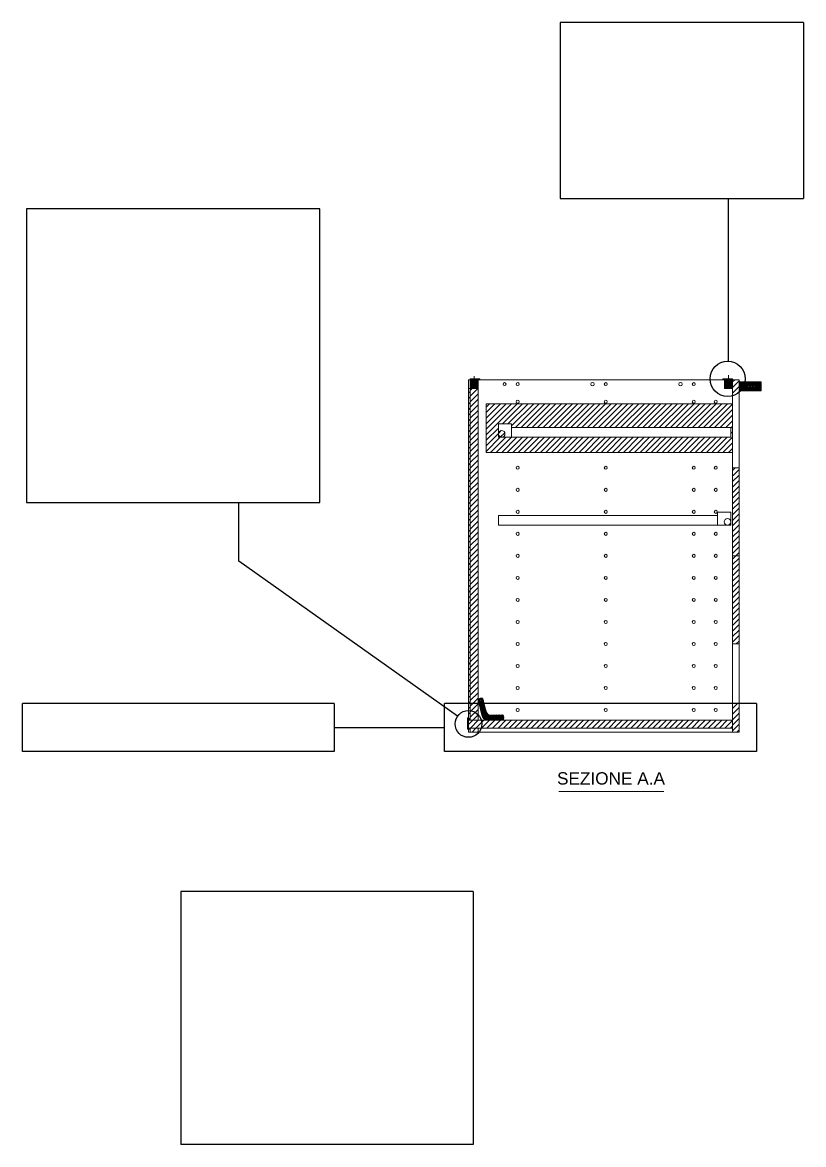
# Model space of a CAD drawing. Header units: millimetres. Extents: x 1515 to 3782, y 1467 to 2417.
# Drawn here: x 2017.6 to 2195.2, y 2060.7 to 2315.6 of the extents above; entities that cross this region are included whole.
import ezdxf

# ---------------------------------------------------------------- set-up
doc = ezdxf.new("R2010")
doc.units = ezdxf.units.MM
for name, color, linetype, lineweight in [('A-FURN', 8, 'Continuous', 18), ('frontale cassetto', 9, 'Continuous', 18), ('G-ANNO-DIM', 3, 'Continuous', 18), ('maniglie', 5, 'Continuous', 18), ('meccanismi', 4, 'Continuous', 18), ('viti', 2, 'Continuous', 18)]:
    doc.layers.add(name, color=color, linetype=linetype, lineweight=lineweight)
doc.layers.add('ingrandimenti', color=6, linetype='Continuous')
doc.styles.add('underline', font='arial.ttf')
pattern_1 = [(225, (4023.3813, -670.497), (0.62861793, -0.62861793), [])]
pattern_2 = [(225, (4023.3813, -670.49704), (0.170624866, -0.170624866), [])]
pattern_3 = [(45, (753.5028, 0), (-0.62861793, 0.62861793), [])]

msp = doc.modelspace()

# ---------------------------------------------------------------- hatches: boundary and pattern name
at = {"layer": 'A-FURN'}
h = msp.add_hatch(dxfattribs=at)
h.set_pattern_fill('ANSI31', color=256, scale=0.28, angle=180)
h.set_pattern_definition([(225, (-569.00675, -718.13885), (0.62861793, -0.62861793), [])])
h.paths.add_polyline_path([(2119.01, 2157.09), (2119.41, 2157.09), (2119.41, 2232.42), (2119.01, 2232.42)])
h = msp.add_hatch(dxfattribs=at)
h.set_pattern_fill('ANSI31', color=256, scale=0.28, angle=180)
h.set_pattern_definition(pattern_1)
h.paths.add_polyline_path([(2119.41, 2232.42), (2119.41, 2157.09), (2121.21, 2157.09), (2121.21, 2232.42)])
h = msp.add_hatch(dxfattribs=at)
h.set_pattern_fill('ANSI31', color=256, scale=0.28, angle=180)
h.set_pattern_definition(pattern_1)
h.paths.add_polyline_path([(2119.01, 2157.09), (2119.01, 2155.29), (2179.01, 2155.29), (2179.01, 2157.09)])
h = msp.add_hatch(dxfattribs=at)
h.set_pattern_fill('ANSI31', color=256, scale=0.28, angle=180)
h.set_pattern_definition(pattern_1)
h.paths.add_polyline_path([(2119.41, 2155.29), (2119.41, 2154.42), (2121.21, 2154.42), (2121.21, 2155.29)])
at = {"layer": 'frontale cassetto'}
h = msp.add_hatch(dxfattribs=at)
h.set_pattern_fill('ANSI31', color=256, scale=0.28)
h.set_pattern_definition(pattern_3)
h.paths.add_polyline_path([(2180.51, 2231.58, -0.107662), (2179.01, 2230.77), (2179.01, 2214.42), (2180.51, 2214.42)])
h.paths.add_polyline_path([(2180.51, 2234.42), (2179.01, 2234.42), (2179.01, 2214.42), (2180.51, 2214.42)])
h.paths.add_polyline_path([(2180.51, 2214.42), (2179.01, 2214.42), (2179.01, 2194.42), (2180.51, 2194.42)])
h.paths.add_polyline_path([(2180.51, 2194.42), (2179.01, 2194.42), (2179.01, 2174.42), (2180.51, 2174.42)])
h.paths.add_polyline_path([(2180.51, 2174.42), (2179.01, 2174.42), (2179.01, 2160.87), (2180.51, 2160.87)], flags=17)
h.paths.add_polyline_path([(2180.51, 2174.42), (2179.01, 2174.42), (2179.01, 2154.42), (2180.51, 2154.42)])
h = msp.add_hatch(dxfattribs=at)
h.set_pattern_fill('ANSI31', color=256, scale=0.28)
h.set_pattern_definition(pattern_3)
h.paths.add_polyline_path([(2123.01, 2228.97), (2123.01, 2217.92), (2179.01, 2217.92), (2179.01, 2228.97)])
h.paths.add_polyline_path([(2178.61, 2223.57), (2178.61, 2221.37), (2125.81, 2221.37), (2125.81, 2224.37), (2128.81, 2224.37), (2128.81, 2223.57)], flags=16)
h.paths.add_polyline_path([(2125.81, 2222.12, -1), (2127.31, 2222.12, -1)], flags=16)
at = {"layer": 'maniglie'}
h = msp.add_hatch(dxfattribs=at)
h.set_pattern_fill('ANSI31', color=256, scale=0.076)
h.set_pattern_definition([(45, (753.5028, 0), (-0.170624866, 0.170624866), [])])
h.paths.add_polyline_path([(2181.85, 2233.92), (2180.51, 2233.92), (2180.51, 2231.92), (2180.87, 2231.92, 0.142212)])
edge = h.paths.add_edge_path()
edge.add_line((2185.51, 2231.92), (2185.51, 2233.92))
edge.add_line((2185.51, 2233.92), (2181.85, 2233.92))
edge.add_arc((2177.91, 2234.62), 4, 317.5458, 349.9213, ccw=False)
edge.add_line((2180.87, 2231.92), (2185.51, 2231.92))
at = {"layer": 'meccanismi'}
h = msp.add_hatch(dxfattribs=at)
h.set_pattern_fill('ANSI31', color=256, scale=0.076, angle=180)
h.set_pattern_definition(pattern_2)
h.paths.add_polyline_path([(2119.41, 2234.42), (2119.41, 2232.42), (2121.21, 2232.42), (2121.21, 2234.42)])
h.paths.add_polyline_path([(2119.41, 2234.62), (2119.41, 2234.42), (2121.21, 2234.42), (2121.61, 2234.42), (2121.61, 2234.62)])
h = msp.add_hatch(dxfattribs=at)
h.set_pattern_fill('ANSI31', color=256, scale=0.076, angle=180)
h.set_pattern_definition(pattern_2)
h.paths.add_polyline_path([(2177.21, 2234.42), (2177.21, 2232.42), (2179.01, 2232.42), (2179.01, 2234.42)])
h.paths.add_polyline_path([(2176.81, 2234.62), (2176.81, 2234.42), (2179.01, 2234.42), (2179.01, 2234.62)])
h = msp.add_hatch(dxfattribs=at)
h.set_pattern_fill('ANSI31', color=256, scale=0.076, angle=180)
h.set_pattern_definition([(225, (-569.00675, -718.13885), (0.170624866, -0.170624866), [])])
edge = h.paths.add_edge_path()
edge.add_spline(control_points=[(2126.77, 2157.17), (2127.15, 2157.18), (2127.13, 2158.31), (2126.75, 2158.3)], knot_values=[0, 0, 0, 0, 1.2, 1.2, 1.2, 1.2], degree=3, periodic=0)
edge.add_line((2126.75, 2158.3), (2123.88, 2158.26))
edge.add_spline(control_points=[(2123.88, 2158.26), (2123.33, 2158.25), (2123.02, 2159.05), (2122.89, 2159.59)], knot_values=[0, 0, 0, 0, 1.77071, 1.77071, 1.77071, 1.77071], degree=3, periodic=0)
edge.add_line((2122.89, 2159.59), (2122.58, 2160.87))
edge.add_line((2122.58, 2160.87), (2121.42, 2160.87))
edge.add_line((2121.42, 2160.87), (2122.06, 2158.23))
edge.add_spline(control_points=[(2122.06, 2158.23), (2122.06, 2157.7), (2122.67, 2157.11), (2123.2, 2157.12)], knot_values=[0, 0, 0, 0, 1.697056, 1.697056, 1.697056, 1.697056], degree=3, periodic=0)
edge.add_line((2123.2, 2157.12), (2126.77, 2157.17))
edge = h.paths.add_edge_path()
edge.add_spline(control_points=[(2122.31, 2161.97), (2122.23, 2162.3), (2121.29, 2162.1), (2121.21, 2161.78)], knot_values=[0, 0, 0, 0, 1.105833, 1.105833, 1.105833, 1.105833], degree=3, periodic=0)
edge.add_line((2121.21, 2161.78), (2121.21, 2161.7))
edge.add_line((2121.21, 2161.7), (2121.42, 2160.87))
edge.add_line((2121.42, 2160.87), (2122.58, 2160.87))
edge.add_line((2122.58, 2160.87), (2122.31, 2161.97))

# ---------------------------------------------------------------- linework, layer by layer
at = {"layer": 'A-FURN'}
for p, q in [((2119.01, 2234.42), (2119.41, 2234.42)), ((2119.41, 2234.42), (2119.41, 2157.09)), ((2121.21, 2157.09), (2121.21, 2234.42)), ((2121.21, 2175.22), (2121.21, 2164.22)), ((2119.01, 2157.09), (2179.01, 2157.09)), ((2119.01, 2154.42), (2119.01, 2155.29)), ((2119.41, 2155.29), (2119.41, 2154.42)), ((2121.21, 2154.42), (2121.21, 2155.29))]:
    msp.add_line(p, q, dxfattribs=at)
for points in [[(2179.01, 2234.42), (2119.01, 2234.42), (2119.01, 2157.09)], [(2119.01, 2154.42), (2179.01, 2154.42), (2179.01, 2234.42)], [(2119.41, 2232.42), (2119.01, 2232.42), (2119.01, 2157.09), (2119.41, 2157.09), (2119.41, 2232.42)], [(2119.01, 2157.63), (2119.01, 2155.29), (2179.01, 2155.29), (2179.01, 2157.09)], [(2119.41, 2154.42), (2121.21, 2154.42)]]:
    msp.add_lwpolyline(points, dxfattribs=at)
for centre, radius in [((2127.21, 2233.42), 0.35), ((2130.21, 2233.42), 0.35), ((2147.21, 2233.42), 0.4), ((2150.21, 2233.42), 0.35), ((2167.21, 2233.42), 0.4), ((2170.21, 2233.42), 0.35), ((2130.21, 2229.42), 0.35), ((2150.21, 2229.42), 0.35), ((2170.21, 2229.42), 0.35), ((2175.21, 2229.42), 0.35), ((2130.21, 2214.42), 0.35), ((2150.21, 2214.42), 0.35), ((2170.21, 2214.42), 0.35), ((2175.21, 2214.42), 0.35), ((2130.21, 2209.42), 0.35), ((2150.21, 2209.42), 0.35), ((2170.21, 2209.42), 0.35), ((2175.21, 2209.42), 0.35), ((2130.21, 2204.42), 0.35), ((2150.21, 2204.42), 0.35), ((2170.21, 2204.42), 0.35), ((2175.21, 2204.42), 0.35), ((2130.21, 2199.42), 0.35), ((2150.21, 2199.42), 0.35), ((2170.21, 2199.42), 0.35), ((2175.21, 2199.42), 0.35), ((2130.21, 2194.42), 0.35), ((2150.21, 2194.42), 0.35), ((2170.21, 2194.42), 0.35), ((2175.21, 2194.42), 0.35), ((2130.21, 2189.42), 0.35), ((2150.21, 2189.42), 0.35), ((2170.21, 2189.42), 0.35), ((2175.21, 2189.42), 0.35), ((2130.21, 2184.42), 0.35), ((2150.21, 2184.42), 0.35), ((2170.21, 2184.42), 0.35), ((2175.21, 2184.42), 0.35), ((2130.21, 2179.42), 0.35), ((2150.21, 2179.42), 0.35), ((2170.21, 2179.42), 0.35), ((2175.21, 2179.42), 0.35), ((2130.21, 2174.42), 0.35), ((2150.21, 2174.42), 0.35), ((2170.21, 2174.42), 0.35), ((2175.21, 2174.42), 0.35), ((2130.21, 2169.42), 0.35), ((2150.21, 2169.42), 0.35), ((2170.21, 2169.42), 0.35), ((2175.21, 2169.42), 0.35), ((2130.21, 2164.42), 0.35), ((2150.21, 2164.42), 0.35), ((2170.21, 2164.42), 0.35), ((2175.21, 2164.42), 0.35), ((2130.21, 2159.42), 0.35), ((2150.21, 2159.42), 0.35), ((2170.21, 2159.42), 0.35), ((2175.21, 2159.42), 0.35)]:
    msp.add_circle(centre, radius, dxfattribs=at)
at = {"layer": 'frontale cassetto'}
for p, q in [((2179.01, 2228.97), (2123.01, 2228.97)), ((2123.01, 2228.97), (2123.01, 2217.92)), ((2123.01, 2217.92), (2179.01, 2217.92))]:
    msp.add_line(p, q, dxfattribs=at)
for points in [[(2180.51, 2214.42), (2179.01, 2214.42), (2179.01, 2234.42), (2180.51, 2234.42)], [(2180.51, 2234.42), (2180.51, 2214.42)], [(2180.51, 2194.42), (2179.01, 2194.42), (2179.01, 2214.42), (2180.51, 2214.42)], [(2180.51, 2214.42), (2180.51, 2194.42)], [(2180.51, 2174.42), (2179.01, 2174.42), (2179.01, 2194.42), (2180.51, 2194.42)], [(2180.51, 2194.42), (2180.51, 2174.42)], [(2180.51, 2154.42), (2179.01, 2154.42), (2179.01, 2174.42), (2180.51, 2174.42)], [(2180.51, 2174.42), (2180.51, 2154.42)]]:
    msp.add_lwpolyline(points, dxfattribs=at)
at = {"layer": 'G-ANNO-DIM'}
msp.add_line((2139.53, 2140.92), (2163.42, 2140.92), dxfattribs=at)
at = {"layer": 'ingrandimenti'}
msp.add_line((2120.07, 2118.19), (2120.07, 2060.73), dxfattribs=at)
for points in [[(2139.86, 2315.55), (2139.86, 2275.55), (2195.16, 2275.55)], [(2195.16, 2315.55), (2139.86, 2315.55)], [(2195.16, 2315.55), (2195.16, 2275.55)], [(2178.11, 2238.61), (2178.11, 2275.55)], [(2066.85, 2193.2), (2066.85, 2206.53)], [(2116.53, 2158.01), (2066.85, 2193.2)], [(2088.51, 2160.87), (2088.51, 2150.01), (2017.65, 2150.01), (2017.65, 2160.87)], [(2088.51, 2160.87), (2017.65, 2160.87)], [(2184.44, 2160.87), (2184.44, 2150.01), (2113.58, 2150.01), (2113.58, 2160.87)], [(2184.44, 2160.87), (2113.58, 2160.87)], [(2088.51, 2155.44), (2113.58, 2155.44)], [(2053.62, 2118.19), (2053.62, 2060.73)], [(2120.07, 2118.19), (2053.62, 2118.19)], [(2120.07, 2060.73), (2053.62, 2060.73)]]:
    msp.add_lwpolyline(points, dxfattribs=at)
msp.add_lwpolyline([(2018.61, 2273.2), (2018.61, 2206.53), (2085.27, 2206.53), (2085.27, 2273.2)], close=True, dxfattribs=at)
for centre, radius in [((2177.91, 2234.62), 4), ((2119.01, 2156.25), 3.04)]:
    msp.add_circle(centre, radius, dxfattribs=at)
at = {"layer": 'maniglie'}
for points in [[(2180.51, 2231.92), (2180.51, 2233.92), (2185.51, 2233.92)], [(2185.51, 2233.92), (2185.51, 2231.92)], [(2185.51, 2231.92), (2180.51, 2231.92)]]:
    msp.add_lwpolyline(points, dxfattribs=at)
at = {"layer": 'meccanismi'}
for p, q in [((2125.81, 2224.37), (2128.81, 2224.37)), ((2125.81, 2221.37), (2125.81, 2224.37)), ((2128.81, 2224.37), (2128.81, 2221.37)), ((2178.61, 2223.57), (2128.81, 2223.57)), ((2178.61, 2221.37), (2178.61, 2223.57)), ((2125.81, 2221.37), (2178.61, 2221.37)), ((2178.61, 2204.37), (2175.61, 2204.37)), ((2175.61, 2204.37), (2175.61, 2201.37)), ((2178.61, 2201.37), (2178.61, 2204.37)), ((2125.81, 2201.37), (2125.81, 2203.57)), ((2125.81, 2203.57), (2175.61, 2203.57)), ((2175.61, 2201.37), (2125.81, 2201.37)), ((2175.61, 2201.37), (2178.61, 2201.37)), ((2121.21, 2161.7), (2122.06, 2158.23)), ((2122.89, 2159.59), (2122.31, 2161.97)), ((2123.2, 2157.12), (2126.77, 2157.17)), ((2123.88, 2158.26), (2126.75, 2158.3)), ((2118.81, 2155.09), (2119.41, 2155.09)), ((2119.41, 2155.29), (2119.41, 2155.09))]:
    msp.add_line(p, q, dxfattribs=at)
for points in [[(2121.61, 2234.42), (2121.61, 2234.62), (2119.41, 2234.62), (2119.41, 2234.42)], [(2119.41, 2234.42), (2121.61, 2234.42)], [(2119.41, 2234.42), (2119.41, 2232.42)], [(2119.41, 2232.42), (2121.21, 2232.42)], [(2121.21, 2234.42), (2121.21, 2232.42)], [(2179.01, 2234.42), (2179.01, 2234.62), (2176.81, 2234.62), (2176.81, 2234.42)], [(2176.81, 2234.42), (2179.01, 2234.42)], [(2177.21, 2234.42), (2177.21, 2232.42)], [(2177.21, 2232.42), (2179.01, 2232.42)], [(2179.01, 2234.42), (2179.01, 2232.42)], [(2118.81, 2157.63), (2118.81, 2155.09)], [(2119.01, 2155.29), (2119.01, 2157.63), (2118.81, 2157.63)], [(2119.41, 2155.29), (2119.01, 2155.29)]]:
    msp.add_lwpolyline(points, dxfattribs=at)
for centre in [(2126.56, 2222.12), (2177.86, 2202.12)]:
    msp.add_circle(centre, 0.75, dxfattribs=at)
for points in [[(2122.31, 2161.97), (2122.22, 2162.33), (2121.13, 2162.07), (2121.21, 2161.7)], [(2123.88, 2158.26), (2123.33, 2158.25), (2123.02, 2159.05), (2122.89, 2159.59)], [(2123.2, 2157.12), (2122.67, 2157.11), (2122.06, 2157.7), (2122.06, 2158.23)], [(2126.77, 2157.17), (2127.15, 2157.18), (2127.13, 2158.31), (2126.75, 2158.3)]]:
    msp.add_open_spline(points, degree=3, dxfattribs=at)
at = {"layer": 'viti'}
for p, q in [((2120.31, 2233.62), (2120.31, 2235.22)), ((2178.11, 2233.82), (2178.11, 2235.42))]:
    msp.add_line(p, q, dxfattribs=at)

# ---------------------------------------------------------------- texts
at = {"layer": 'G-ANNO-DIM', "style": 'underline'}
msp.add_text('SEZIONE A.A', height=2.7972, dxfattribs=at).set_placement((2139.13, 2142.49))

doc.saveas('drawing.dxf')
